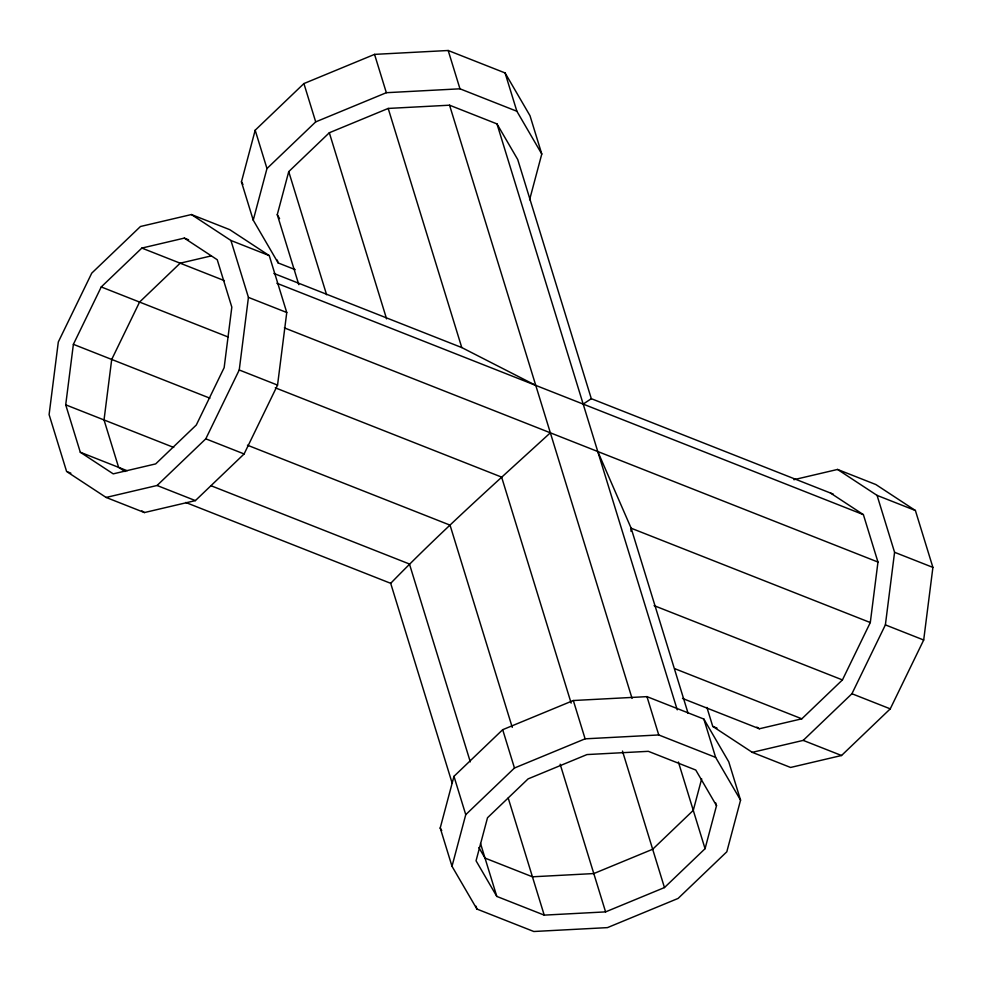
<?xml version="1.0" encoding="UTF-8"?>
<svg xmlns="http://www.w3.org/2000/svg" width="982" height="982" viewBox="0 0 982 982"><rect width="100%" height="100%" fill="white"/><g stroke="black" fill="none" stroke-linecap="round" stroke-linejoin="round"><path stroke-width="1.47" d="M630.972 531.25L631.156 528.218L597.768 451.511M184.309 238.11L217.243 259.739L231.826 307.145L224.154 367.649L196.29 425.022L155.684 463.897L113.225 473.864L80.303 452.248L65.708 404.83L73.38 344.326L101.244 286.953L141.85 248.078L184.309 238.11L188.569 239.792M106.117 497.444L157.071 485.489L205.79 438.831L239.24 369.981L248.434 297.386L230.93 240.48L191.416 214.542L140.463 226.498L91.743 273.143L58.306 341.994L49.1 414.6L66.604 471.495L106.117 497.444L144.44 512.555L195.393 500.599L244.113 453.954L277.55 385.104L286.756 312.497L269.252 255.602L229.727 229.653L191.416 214.542M682.502 698.447L759.381 728.767L801.828 718.812L842.433 679.925L870.298 622.551L877.969 562.06L863.387 514.642L830.453 493.013M706.917 707.433L712.748 726.398L752.273 752.347L803.215 740.391L851.934 693.734L885.383 624.883L894.577 552.289L877.073 495.394L837.56 469.445L793.886 479.695M752.273 752.347L790.584 767.458L841.537 755.502L890.257 708.857L923.694 640.006L932.9 567.4L915.396 510.505L875.883 484.556L837.56 469.445M295.214 269.657L278.139 262.93L253.233 220.164L241.437 181.842L255.185 130.213L303.904 83.568L374.547 54.378L448.185 50.499L505.079 72.938L529.998 115.704L541.782 154.027L529.605 199.751M253.233 220.164L266.969 168.536L315.701 121.878L386.343 92.701L459.969 88.81L516.876 111.261L541.782 154.027M298.81 284.645L277.268 214.653L288.733 171.629L329.326 132.754L388.197 108.437L449.56 105.197L496.978 123.904L517.735 159.538L591.311 398.68L833.288 494.142M440.218 827.973L453.966 776.345L502.686 729.7L573.328 700.522L646.966 696.631L703.861 719.069L728.767 761.836L740.563 800.158L726.815 851.787L678.096 898.432L607.453 927.622L533.815 931.501L476.921 909.062L452.002 866.296L440.218 827.973L441.728 830.563M452.002 866.296L465.75 814.667L514.47 768.01L585.112 738.832L658.75 734.953L715.645 757.392L740.563 800.158M701.676 778.824L693.267 810.371L652.674 849.246L593.803 873.563L532.44 876.803L485.022 858.096L478.872 847.54M716.516 805.67L695.759 770.035L648.341 751.328L586.978 754.569L528.107 778.886L487.502 817.761L476.049 860.784L496.806 896.419L544.224 915.126L605.587 911.885L664.458 887.568L705.064 848.693L716.516 805.67L715.645 802.834M452.15 783.096L390.689 583.32C441.691 530.869 496.401 482.174 550.35 432.804M583.173 404.105L591.311 398.68M210.909 255.983L180.172 263.188L139.567 302.075L111.703 359.449L104.031 419.94L118.613 467.358L124.947 471.52M230.93 240.48L269.252 255.602M877.073 495.394L915.396 510.505M273.868 273.45L461.773 347.567L535.767 385.398M276.887 283.27L863.387 514.642M141.85 248.078L224.399 280.643M248.434 297.386L286.756 312.497M894.577 552.289L932.9 567.4M284.363 327.878L877.969 562.06M101.244 286.953L228.02 336.961M239.24 369.981L277.55 385.104M885.383 624.883L923.694 640.006M275.291 387.816L501.618 477.105L571.156 703.124M870.298 622.551L631.156 528.218L688.124 713.398M73.38 344.326L209.915 398.189M247.452 445.202L450.038 525.137L512.26 727.38M654.098 605.636L842.433 679.925M205.79 438.831L244.113 453.954M851.934 693.734L890.257 708.857M65.708 404.83L173.728 447.436M211.13 485.771L409.445 564.012L470.304 761.86M674.855 668.717L801.828 718.812M80.303 452.248L127.157 470.722M157.071 485.489L195.393 500.599M803.215 740.391L841.537 755.502M185.708 502.465L390.689 583.32M68.028 472.047L70.864 473.177M712.748 726.398L717.007 728.079M756.84 727.11L759.381 728.767M141.887 510.885L144.44 512.555M277.268 214.653L279.575 218.605M241.437 181.842L242.947 184.432M505.079 72.938L516.876 111.261M703.861 719.069L715.645 757.392M496.978 123.904L677.236 709.826M678.39 762.007L705.064 848.693M448.185 50.499L459.969 88.81M646.966 696.631L658.75 734.953M449.56 105.197L632.064 698.411M622.465 751.058L664.458 887.568M374.547 54.378L386.343 92.701M573.328 700.522L585.112 738.832M388.197 108.437L461.773 347.567M560.157 764.205L605.587 911.885M329.326 132.754L386.589 318.868M303.904 83.568L315.701 121.878M502.686 729.7L514.47 768.01M508.197 797.998L544.224 915.126M288.733 171.629L326.601 294.735M480.529 843.513L496.806 896.419M255.185 130.213L266.969 168.536M453.966 776.345L465.75 814.667M277.268 260.083L278.139 262.93M476.049 906.214L476.921 909.062"/></g></svg>
